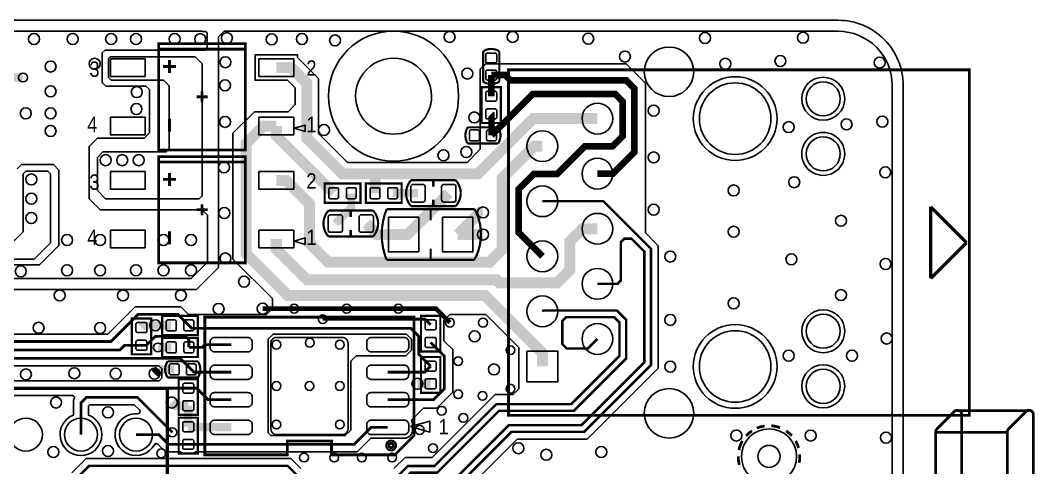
# Model space of a CAD drawing. Extents: x -4 to 87.6, y -5.6 to 52.5.
# Drawn here: x 40.78 to 87.56, y 31.87 to 52.5 of the extents above; entities that cross this region are included whole.
import ezdxf

# ---------------------------------------------------------------- set-up
doc = ezdxf.new("R2010")
doc.units = 0
for name, color, linetype in [('BG_OUTLINE', 254, 'CONTINUOUS'), ('ET_TOP', 171, 'CONTINUOUS'), ('PG_SILKSCREEN_TOP', 254, 'CONTINUOUS'), ('PIN_TOP', 94, 'CONTINUOUS'), ('VC_TOP', 254, 'CONTINUOUS')]:
    doc.layers.add(name, color=color, linetype=linetype)

msp = doc.modelspace()

# ---------------------------------------------------------------- linework, layer by layer
at = {"layer": 'BG_OUTLINE'}
msp.add_lwpolyline([(78.5, -3.5001, 0.414214), (81.5, -0.5001), (81.5, 49.5, 0.414214), (78.5, 52.5), (-0.5001, 52.5, 0.414217), (-3.5001, 49.5), (-3.5001, -0.5001, 0.414219), (-0.5001, -3.5001)], format="xyb", close=True, dxfattribs=at)
msp.add_lwpolyline([(59.7499, 48.9999, 1.000001), (56.2499, 48.9999, 0.999999), (59.7499, 48.9999)], format="xyb", dxfattribs=at)
at = {"layer": 'ET_TOP'}
for points in [[(24.5288, 40.0799), (48.9128, 40.0799), (49.9288, 41.0959), (49.9288, 51.7378), (50.1828, 51.9918), (78.5, 51.9918, -0.414214), (80.9917, 49.5), (80.9917, -0.5001, -0.414214), (78.5, -2.9919), (27.7023, -2.9919)], [(40.325, 35.1902), (43.1881, 35.1902, -0.667999), (43.2598, 35.0167), (43.2394, 34.9961), (43.2394, 34.2958, 5.444849), (43.9257, 34.2958), (43.9257, 34.7116), (43.9826, 34.7685), (46.04, 34.7685), (46.2796, 34.5288, -0.696656), (46.1998, 34.3558, 1.834926), (46.9676, 32.9258, -0.499024), (47.1284, 32.9486), (47.4777, 32.5994), (48.1858, 32.5994, 0.182589), (48.354, 32.5359), (48.7096, 32.5359, 0.182497), (48.8777, 32.5994), (56.3248, 32.5994), (56.9471, 33.2217), (58.4919, 33.2217, 0.414161), (58.8731, 33.6029), (58.8731, 33.8569, 0.110936), (58.8366, 34.02), (58.8213, 34.0525), (59.3776, 34.6088), (59.9872, 34.6088), (60.7263, 35.3479), (60.7263, 37.3139), (60.3225, 37.7177), (60.3225, 38.6626), (60.5968, 38.9369), (62.2478, 38.9369), (63.7718, 37.4129), (63.7718, 35.5079), (63.5089, 35.245), (62.677, 35.245), (59.7738, 32.3418), (58.5333, 32.3418), (58.0136, 31.8224)]]:
    msp.add_lwpolyline(points, format="xyb", dxfattribs=at)
for points in [[(24.6024, 51.9918), (49.1668, 51.9918), (49.1668, 51.9874), (49.3243, 51.9874), (49.3979, 51.9138), (49.3979, 51.2153), (49.3116, 51.1289), (44.6938, 51.1289), (44.5618, 50.9968), (44.5618, 49.6303), (44.7269, 49.4652), (46.5785, 49.4652), (46.7411, 49.3027), (46.7411, 47.3037), (46.5023, 47.0649), (44.3408, 47.0649), (43.9598, 46.6839), (43.9598, 44.2709), (44.4678, 43.7629), (49.1668, 43.7629), (49.4208, 43.5089), (49.4208, 41.3499), (48.6588, 40.5879), (31.0058, 40.5879)], [(59.6252, 29.1109), (63.6991, 33.1846), (66.9287, 33.1846), (70.2046, 36.4607), (70.2046, 42.1041), (69.6138, 42.6951), (69.6138, 49.6049), (68.7248, 50.4939), (62.2478, 50.4939), (61.9938, 50.2399), (61.9938, 46.5569), (61.3847, 45.9476), (55.8724, 45.9476), (54.5343, 47.2859), (54.5343, 49.8183), (53.5701, 50.7822), (53.5701, 50.9046), (51.6138, 50.9046), (51.6138, 49.7352), (53.1076, 49.7352), (53.4645, 49.3784), (53.4645, 48.6092), (53.1368, 48.2816), (51.5849, 48.2816), (50.5917, 47.2884), (50.5917, 41.482), (52.4104, 39.6634), (52.4104, 39.2087), (52.136, 38.9344), (51.8643, 38.9344), (51.8566, 38.9268), (48.5447, 38.9268), (48.1914, 39.2801), (46.0756, 39.2801), (44.8234, 38.0279), (38.2476, 38.0279)], [(33.4188, 41.2229), (41.6738, 41.2229), (42.5628, 42.1119), (42.5628, 45.5943), (42.3088, 45.8483), (40.8381, 45.8483), (40.64, 45.6501)], [(53.7225, 31.8224), (53.2534, 32.2915), (43.8229, 32.2915), (43.1632, 31.6319)]]:
    msp.add_lwpolyline(points, dxfattribs=at)
for points in [[(44.3408, 44.6519), (44.3408, 46.1759), (44.5948, 46.4299), (47.5158, 46.4299), (47.6428, 46.5569), (47.6428, 49.4779), (47.3888, 49.7319), (44.9758, 49.7319), (44.8488, 49.8589), (44.8488, 50.7327), (44.9301, 50.814), (48.8417, 50.814), (49.1668, 50.4888), (49.1668, 44.3979), (49.0398, 44.2709), (44.7218, 44.2709)], [(34.5059, 46.082), (34.544, 46.0438), (34.544, 42.4929), (34.671, 42.3659), (40.5308, 42.3659), (40.9118, 42.7469), (40.9118, 45.4139), (41.0388, 45.5409), (42.0548, 45.5409), (42.1818, 45.4139), (42.1818, 42.2389), (41.4198, 41.4769), (33.7998, 41.4769), (33.1648, 42.1119), (33.1648, 43.7477), (34.1732, 44.7561), (34.1732, 46.0312), (34.224, 46.082)], [(52.3418, 33.3489), (52.2148, 33.4759), (52.2148, 37.7939), (52.4454, 38.0248), (58.5881, 38.0248), (58.8188, 37.7939), (58.8188, 37.2859), (58.5648, 37.0319), (56.2788, 37.0319), (56.0248, 36.7779), (56.0248, 33.6029), (55.7708, 33.3489)]]:
    msp.add_lwpolyline(points, close=True, dxfattribs=at)
for points, const_width in [([(52.592, 50.3199), (53.2778, 50.3199), (54.0004, 49.5973), (54.0004, 47.0649), (55.6514, 45.4139), (57.1678, 45.4139)], 0.508), ([(62.5018, 48.9953), (62.5018, 49.9732)], 0.3048), ([(67.3999, 45.4249), (68.1007, 45.4249), (69.1058, 46.4299), (69.1058, 49.3509), (68.7248, 49.7319), (63.3908, 49.7319), (63.1495, 49.9732), (62.5018, 49.9732)], 0.3048), ([(40.1752, 49.8589), (40.9118, 49.8589)], 0.381), ([(64.8599, 41.6149), (63.7718, 42.703), (63.7718, 44.718), (64.4703, 45.4165), (65.5498, 45.4165), (66.8172, 46.6839), (68.0898, 46.6839), (68.5648, 47.1589), (68.5648, 48.7489), (68.2168, 49.0969), (64.4195, 49.0969), (62.5145, 47.1919)], 0.3048), ([(57.1678, 45.4139), (61.8871, 45.4139), (64.438, 47.9649), (67.3999, 47.9649)], 0.508), ([(62.5145, 47.1919), (62.5145, 48.1698), (62.5018, 48.1825)], 0.3048), ([(52.592, 47.6199), (52.0078, 47.6199), (51.1988, 46.8109), (51.1988, 41.7309), (53.1165, 39.8132), (62.1972, 39.8132), (64.8599, 37.1505), (64.8599, 36.5349)], 0.508), ([(55.2374, 44.5249), (52.592, 47.1703), (52.592, 47.6199)], 0.508), ([(52.592, 45.1129), (53.0416, 45.1129), (54.1198, 44.0347), (54.1198, 42.211), (54.9808, 41.3499), (62.4307, 41.3499), (63.0098, 41.929), (63.0098, 45.2209), (64.4837, 46.6949), (64.8599, 46.6949)], 0.508), ([(57.1678, 45.4139), (57.1424, 45.3885), (57.1424, 44.5249)], 0.508), ([(56.0502, 44.5249), (56.0502, 43.8645), (55.3136, 43.1279)], 0.381), ([(57.9552, 44.5249), (59.1236, 44.5249)], 0.381), ([(60.546, 44.5249), (58.641, 42.6199), (58.4579, 42.6199)], 0.508), ([(64.8599, 44.1549), (67.6775, 44.1549), (69.8678, 41.9646), (69.8678, 36.6001), (66.7893, 33.5216), (63.4365, 33.5216), (59.3649, 29.45), (51.7962, 29.45), (51.5442, 29.702), (51.5442, 30.212), (51.3283, 30.4279), (50.6837, 30.4279)], 0.1143), ([(62.1208, 43.6359), (61.9737, 43.6359), (60.9577, 42.6199)], 0.508), ([(67.3999, 42.8849), (66.704, 42.8849), (66.1264, 42.3073), (66.1264, 40.9715), (65.5498, 40.3949), (62.8777, 40.3949), (62.7355, 40.5371), (54.0004, 40.5371), (52.592, 41.9456), (52.592, 42.4129)], 0.508), ([(56.736, 43.1279), (57.244, 42.6199), (58.4579, 42.6199)], 0.508), ([(60.9577, 42.6199), (62.1208, 42.6199)], 0.508), ([(67.3999, 40.3449), (68.3268, 40.3449), (68.4784, 40.4965), (68.4784, 42.2643), (68.641, 42.4269), (68.9742, 42.4269), (69.563, 41.8381), (69.563, 36.7266), (66.6628, 33.8264), (63.31, 33.8264), (59.2384, 29.7548), (51.9227, 29.7548), (51.849, 29.8285), (51.849, 30.2704), (52.0065, 30.4279), (52.9839, 30.4279)], 0.1143), ([(51.9608, 39.2011), (53.4187, 39.2011)], 0.2032), ([(55.8343, 39.2011), (53.4187, 39.2011)], 0.2032), ([(58.2193, 39.2011), (55.8343, 39.2011)], 0.2032), ([(60.5968, 38.5559), (59.9516, 39.2011), (58.2193, 39.2011)], 0.2032), ([(33.4226, 33.3931), (34.0982, 33.3931), (38.3898, 37.6847), (44.9656, 37.6847), (46.2178, 38.9369), (48.0492, 38.9369), (48.5572, 38.4289)], 0.127), ([(56.9067, 30.8089), (58.006, 30.8089), (58.1685, 30.9715), (58.1685, 31.4536), (58.6585, 31.9435), (59.8833, 31.9435), (62.7365, 34.7967), (66.1853, 34.7967), (68.42, 37.0314), (68.42, 38.5559), (68.166, 38.8099), (65.9613, 38.8099), (65.7784, 38.627), (65.7784, 37.5653), (65.9765, 37.3672), (66.9623, 37.3672), (67.3999, 37.8049)], 0.1143), ([(59.2069, 30.8089), (58.5826, 30.8089), (58.4733, 30.9182), (58.4733, 31.3271), (58.785, 31.6387), (60.0098, 31.6387), (62.863, 34.4919), (66.3118, 34.4919), (68.7248, 36.9049), (68.7248, 38.6824), (68.2925, 39.1147), (64.8998, 39.1147), (64.8599, 39.0749)], 0.1143), ([(46.3728, 38.3273), (46.4744, 38.4289), (47.0078, 38.4289)], 0.381), ([(47.7444, 38.4289), (47.0078, 38.4289)], 0.381), ([(59.7078, 36.5493), (59.1642, 37.0929), (59.1642, 37.9209), (58.7934, 38.2918), (48.6943, 38.2918), (48.5572, 38.4289)], 0.127), ([(54.7319, 38.716), (59.4462, 38.716), (59.7078, 38.4543)], 0.127), ([(46.3728, 37.5145), (46.6014, 37.5145), (47.0078, 37.9209), (48.4048, 37.9209), (48.5572, 37.7685), (48.5572, 37.4129)], 0.127), ([(35.9626, 33.3931), (35.9626, 34.4955), (38.7556, 37.2885), (45.372, 37.2885), (45.5981, 37.5145), (46.3728, 37.5145)], 0.127), ([(47.7444, 37.4129), (47.1348, 37.4129)], 0.381), ([(50.5097, 37.5399), (49.2938, 37.5399), (49.1668, 37.4129), (48.5572, 37.4129)], 0.127), ([(57.7299, 34.9999), (59.8348, 34.9999), (60.3428, 35.5079), (60.3428, 37.0065), (59.7078, 37.6415)], 0.127), ([(48.6715, 36.3969), (48.1635, 36.9049), (39.388, 36.9049), (38.5026, 36.0195), (38.5026, 33.3931)], 0.127), ([(46.9748, 36.2039), (47.1678, 36.3969)], 0.381), ([(47.1678, 36.3969), (47.8841, 36.3969)], 0.381), ([(57.7299, 36.2699), (59.4284, 36.2699), (59.7078, 36.5493)], 0.127), ([(48.6715, 36.3969), (48.7985, 36.2699), (50.5097, 36.2699)], 0.127), ([(30.8826, 33.3931), (30.9959, 33.3931), (32.385, 32.004), (38.8048, 32.004), (39.6418, 32.8409), (39.6418, 34.9923), (40.1828, 35.5333), (48.5318, 35.5333)], 0.127), ([(50.5097, 34.9999), (49.4553, 34.9999), (48.9219, 35.5333), (48.5318, 35.5333)], 0.127), ([(59.7078, 35.7365), (59.0982, 35.7365)], 0.381), ([(47.7977, 33.4962), (46.1823, 35.1117), (43.8404, 35.1117), (43.5826, 34.8539), (43.5826, 33.3931)], 0.127), ([(47.7698, 34.8729), (47.9222, 34.7205), (48.5318, 34.7205)], 0.381), ([(48.5318, 34.7205), (48.5318, 33.7553)], 0.381), ([(50.5097, 33.7299), (48.6842, 33.7299), (48.5318, 33.7553)], 0.381), ([(48.5318, 32.9425), (56.1825, 32.9425), (56.9699, 33.7299), (57.7299, 33.7299)], 0.127), ([(48.5318, 32.9425), (47.6199, 32.9425), (47.1693, 33.3931), (46.1226, 33.3931)], 0.127), ([(54.8564, 31.3169), (53.7515, 31.3169), (53.1139, 31.9545), (43.9623, 31.9545), (43.3781, 31.3703), (43.3756, 31.3703), (43.3756, 31.3677), (43.1978, 31.1899), (43.1978, 21.9189), (44.7345, 20.3822), (45.326, 20.3822), (45.9014, 19.8069), (45.9014, 19.4231)], 0.1143)]:
    msp.add_lwpolyline(points, dxfattribs=dict(at, const_width=const_width))
for points in [[(75.6796, 47.9649, 1), (71.8202, 47.9648, 1)], [(78.801, 48.8798, 1), (76.8187, 48.8797, 1)], [(78.801, 46.3398, 1), (76.8187, 46.3397, 1)], [(78.801, 38.1599, 1), (76.8187, 38.16, 1)], [(75.6796, 36.5349, 1), (71.8202, 36.5348, 1)], [(38.8457, 34.2958), (38.8457, 35.8772), (39.5303, 36.5618), (47.1785, 36.5618), (47.305, 36.435), (47.305, 35.9931), (47.1886, 35.8765), (40.0406, 35.8765), (39.2984, 35.1346), (39.2984, 34.2036, -0.640553), (39.1307, 34.1267, 0.08643)], [(78.801, 35.6199, 1), (76.8187, 35.62, 1)], [(76.5815, 32.385, 1), (74.0405, 32.385, 1)]]:
    msp.add_lwpolyline(points, format="xyb", close=True, dxfattribs=at)
at = {"layer": 'PG_SILKSCREEN_TOP'}
for points, const_width in [([(47.1668, 46.5198), (47.1668, 51.42), (51.1668, 51.42), (51.1668, 46.5198), (47.1668, 46.5198)], 0.127), ([(47.1668, 51.1698), (51.1668, 51.1698)], 0.127), ([(62.1284, 49.6684), (62.1284, 51.0654)], 0.1016), ([(62.8752, 51.0654), (62.8752, 49.6684)], 0.1016), ([(47.6667, 50.07), (47.6667, 50.67)], 0.127), ([(47.3667, 50.37), (47.9669, 50.37)], 0.127), ([(84.55, 42.2499), (84.55, 34.2849), (63.2998, 34.2849), (63.2998, 50.2148), (84.55, 50.2148), (84.55, 42.2499)], 0.127), ([(49.1668, 48.9699), (49.1668, 49.2239)], 0.127), ([(62.0573, 47.7634), (62.0573, 49.4144), (62.9463, 49.4144), (62.9463, 47.7634), (62.0573, 47.7634)], 0.1016), ([(49.1668, 48.9699), (48.9128, 48.9699)], 0.127), ([(49.1668, 48.9699), (49.1668, 48.7159)], 0.127), ([(49.1668, 48.9699), (49.4208, 48.9699)], 0.127), ([(47.6667, 47.37), (47.6667, 47.9699)], 0.127), ([(61.4223, 47.5653), (62.8193, 47.5653)], 0.1016), ([(62.8193, 46.8185), (61.4223, 46.8185)], 0.1016), ([(47.1668, 41.3128), (47.1668, 46.213), (51.1668, 46.213), (51.1668, 41.3128), (47.1668, 41.3128)], 0.127), ([(47.1668, 45.9628), (51.1668, 45.9628)], 0.127), ([(47.6667, 44.863), (47.6667, 45.463)], 0.127), ([(47.3667, 45.163), (47.9669, 45.163)], 0.127), ([(54.8183, 44.9694), (56.4693, 44.9694), (56.4693, 44.0804), (54.8183, 44.0804), (54.8183, 44.9694)], 0.1016), ([(56.723, 44.9694), (58.3745, 44.9694), (58.3745, 44.0804), (56.723, 44.0804), (56.723, 44.9694)], 0.1016), ([(59.8348, 45.0837), (59.8348, 44.8297)], 0.127), ([(49.1668, 43.7629), (49.1668, 44.0169)], 0.127), ([(59.8348, 44.2201), (59.8348, 43.9661)], 0.127), ([(82.7669, 43.9009), (82.7669, 40.5989)], 0.1524), ([(84.4179, 42.2499), (82.7669, 43.9009)], 0.1524), ([(49.1668, 43.7629), (48.9128, 43.7629)], 0.127), ([(49.1668, 43.7629), (49.1668, 43.5089)], 0.127), ([(49.1668, 43.7629), (49.4208, 43.7629)], 0.127), ([(56.0248, 43.6867), (56.0248, 43.4327)], 0.127), ([(59.7078, 43.786), (59.7078, 43.278)], 0.1016), ([(47.6667, 42.163), (47.6667, 42.7629)], 0.127), ([(56.0248, 42.8231), (56.0248, 42.5691)], 0.127), ([(82.7669, 40.5989), (84.4179, 42.2499)], 0.1524), ([(59.7078, 41.4538), (59.7078, 41.9618)], 0.1016), ([(61.7398, 41.4538), (59.4538, 41.4538)], 0.1016), ([(48.9763, 37.9844), (47.3253, 37.9844), (47.3253, 38.8734), (48.9763, 38.8734), (48.9763, 37.9844)], 0.1016), ([(58.0568, 32.4599), (55.1358, 32.4599), (55.1358, 33.0949), (53.1038, 33.0949), (53.1038, 32.4599), (49.2938, 32.4599), (49.2938, 38.8099), (58.9458, 38.8099), (58.9458, 33.3489), (58.0568, 32.4599)], 0.127), ([(60.1523, 38.8734), (60.1523, 37.2224), (59.2633, 37.2224), (59.2633, 38.8734), (60.1523, 38.8734)], 0.1016), ([(45.9283, 37.0954), (45.9283, 38.7464), (46.8173, 38.7464), (46.8173, 37.0954), (45.9283, 37.0954)], 0.1016), ([(48.9763, 36.9684), (47.3253, 36.9684), (47.3253, 37.8574), (48.9763, 37.8574), (48.9763, 36.9684)], 0.1016), ([(60.1523, 36.9684), (60.1523, 35.3174), (59.2633, 35.3174), (59.2633, 36.9684), (60.1523, 36.9684)], 0.1016), ([(47.5793, 36.7703), (48.9763, 36.7703)], 0.1016), ([(48.9763, 36.0236), (47.5793, 36.0236)], 0.1016), ([(-3.8773, 35.5222), (47.5526, 35.5222)], 0.1524), ([(47.5625, 35.5222), (47.5625, 34.6631)], 0.1524), ([(48.9763, 35.9524), (48.9763, 34.3014), (48.0873, 34.3014), (48.0873, 35.9524), (48.9763, 35.9524)], 0.1016), ([(47.5625, 31.2801), (47.5625, 34.6631)], 0.1524), ([(48.0873, 32.5234), (48.0873, 34.1744), (48.9763, 34.1744), (48.9763, 32.5234), (48.0873, 32.5234)], 0.1016), ([(87.3001, 34.4998), (84.0001, 34.4998)], 0.127), ([(86.3001, 33.4998), (83.0001, 33.4998)], 0.127)]:
    msp.add_lwpolyline(points, dxfattribs=dict(at, const_width=const_width))
for points, const_width in [([(62.1284, 51.0654, -0.303733), (62.8752, 51.0654)], 0.1016), ([(62.1284, 49.6684, 0.294151), (62.8752, 49.6684)], 0.1016), ([(61.4223, 46.8185, -0.30373), (61.4223, 47.5653)], 0.1016), ([(62.8193, 46.8185, 0.294154), (62.8193, 47.5653)], 0.1016), ([(60.8602, 45.1249), (58.8094, 45.1249, 0.389615), (58.8094, 43.925)], 0.1016), ([(58.8094, 43.925), (60.8602, 43.925, 0.389668), (60.8602, 45.1249)], 0.1016), ([(57.0502, 43.7279), (54.9994, 43.7279, 0.389615), (54.9994, 42.528)], 0.1016), ([(54.9994, 42.528), (57.0502, 42.528, 0.389668), (57.0502, 43.7279)], 0.1016), ([(59.5808, 41.4538), (57.6758, 41.4538, -0.190966), (57.6758, 43.786), (59.5808, 43.786)], 0.1016), ([(59.5808, 43.786), (61.7398, 43.786, -0.250005), (61.7398, 41.4769)], 0.1016), ([(47.5793, 36.0236, -0.303691), (47.5793, 36.7703)], 0.1016), ([(48.9763, 36.0236, 0.294116), (48.9763, 36.7703)], 0.1016), ([(83.0001, 29.4998), (83.0001, 33.5171, -0.198593), (83.0585, 33.6583), (83.8586, 34.4584, -0.66825), (84.2, 34.3169), (84.2, 29.4998)], 0.127), ([(86.3001, 26.7998), (86.3001, 33.5171, -0.198593), (86.3585, 33.6583), (87.1586, 34.4584, -0.66825), (87.5, 34.3169), (87.5, 26.7998)], 0.127), ([(75.1101, 33.7906, 0.065823), (74.7517, 33.6901)], 0.127), ([(75.8208, 33.7104, 0.07412), (75.4121, 33.8013)], 0.127), ([(74.5236, 33.5664, 0.062622), (74.2556, 33.3347)], 0.127), ([(76.3618, 33.3403, 0.06133), (76.0987, 33.5666)], 0.127), ([(58.1083, 32.8889, 0.99991), (57.6613, 32.889, 1.00009), (58.1083, 32.8889)], 0.1001), ([(57.9849, 32.8889, 0.9998), (57.7847, 32.889, 1.0002), (57.9849, 32.8889)], 0.127), ([(74.0847, 33.1003, 0.079404), (73.9229, 32.6824)], 0.127), ([(76.6762, 32.7751, 0.062516), (76.5376, 33.1005)], 0.127), ([(73.8914, 32.385, 0.069656), (73.946, 31.9951)], 0.127), ([(76.708, 32.131, 0.061691), (76.7278, 32.4795)], 0.127), ([(76.6994, 32.0876, 0.007791), (76.708, 32.131)], 0.127)]:
    msp.add_lwpolyline(points, format="xyb", dxfattribs=dict(at, const_width=const_width))
for points in [[(53.4167, 47.5198), (53.9168, 47.37), (53.9168, 47.67)], [(53.4167, 42.3128), (53.9168, 42.163), (53.9168, 42.463)], [(58.7753, 33.7619), (59.6643, 33.5079), (59.6643, 34.0159)]]:
    msp.add_lwpolyline(points, close=True, dxfattribs=at)
at = {"layer": 'PIN_TOP'}
for points in [[(62.6796, 50.9892, -0.414214), (62.7558, 50.913), (62.7558, 50.6082, -0.414214), (62.6796, 50.532), (62.324, 50.532, -0.414214), (62.2478, 50.6082), (62.2478, 50.913, -0.414214), (62.324, 50.9892)], [(62.6796, 50.2018, -0.414214), (62.7558, 50.1256), (62.7558, 49.8208, -0.414214), (62.6796, 49.7446), (62.324, 49.7446, -0.414214), (62.2478, 49.8208), (62.2478, 50.1256, -0.414214), (62.324, 50.2018)], [(62.6796, 49.2239, -0.414214), (62.7558, 49.1477), (62.7558, 48.8429, -0.414214), (62.6796, 48.7667), (62.324, 48.7667, -0.414214), (62.2478, 48.8429), (62.2478, 49.1477, -0.414214), (62.324, 49.2239)], [(62.6796, 48.4111, -0.414214), (62.7558, 48.3349), (62.7558, 48.0301, -0.414214), (62.6796, 47.9539), (62.324, 47.9539, -0.414214), (62.2478, 48.0301), (62.2478, 48.3349, -0.414214), (62.324, 48.4111)], [(61.4985, 47.3697, -0.414214), (61.5747, 47.4459), (61.8795, 47.4459, -0.414214), (61.9557, 47.3697), (61.9557, 47.0141, -0.414214), (61.8795, 46.9379), (61.5747, 46.9379, -0.414214), (61.4985, 47.0141)], [(62.2859, 47.3697, -0.414214), (62.3621, 47.4459), (62.6669, 47.4459, -0.414214), (62.7431, 47.3697), (62.7431, 47.0141, -0.414214), (62.6669, 46.9379), (62.3621, 46.9379, -0.414214), (62.2859, 47.0141)], [(58.7934, 44.2201), (58.7934, 44.8297, -0.414214), (58.895, 44.9313), (59.3522, 44.9313, -0.414214), (59.4538, 44.8297), (59.4538, 44.2201, -0.414214), (59.3522, 44.1185), (58.895, 44.1185, -0.414214)], [(60.2158, 44.2201), (60.2158, 44.8297, -0.414214), (60.3174, 44.9313), (60.7746, 44.9313, -0.414214), (60.8762, 44.8297), (60.8762, 44.2201, -0.414214), (60.7746, 44.1185), (60.3174, 44.1185, -0.414214)], [(55.466, 44.3471, -0.414214), (55.3898, 44.2709), (55.085, 44.2709, -0.414214), (55.0088, 44.3471), (55.0088, 44.7027, -0.414214), (55.085, 44.7789), (55.3898, 44.7789, -0.414214), (55.466, 44.7027)], [(56.2788, 44.3471, -0.414214), (56.2026, 44.2709), (55.8978, 44.2709, -0.414214), (55.8216, 44.3471), (55.8216, 44.7027, -0.414214), (55.8978, 44.7789), (56.2026, 44.7789, -0.414214), (56.2788, 44.7027)], [(57.371, 44.3471, -0.414214), (57.2948, 44.2709), (56.99, 44.2709, -0.414214), (56.9138, 44.3471), (56.9138, 44.7027, -0.414214), (56.99, 44.7789), (57.2948, 44.7789, -0.414214), (57.371, 44.7027)], [(58.1838, 44.3471, -0.414214), (58.1076, 44.2709), (57.8028, 44.2709, -0.414214), (57.7266, 44.3471), (57.7266, 44.7027, -0.414214), (57.8028, 44.7789), (58.1076, 44.7789, -0.414214), (58.1838, 44.7027)], [(54.9834, 42.8231), (54.9834, 43.4327, -0.414214), (55.085, 43.5343), (55.5422, 43.5343, -0.414214), (55.6438, 43.4327), (55.6438, 42.8231, -0.414214), (55.5422, 42.7215), (55.085, 42.7215, -0.414214)], [(56.4058, 42.8231), (56.4058, 43.4327, -0.414214), (56.5074, 43.5343), (56.9646, 43.5343, -0.414214), (57.0662, 43.4327), (57.0662, 42.8231, -0.414214), (56.9646, 42.7215), (56.5074, 42.7215, -0.414214)], [(46.5506, 38.5559, -0.414214), (46.6268, 38.4797), (46.6268, 38.1749, -0.414214), (46.5506, 38.0987), (46.195, 38.0987, -0.414214), (46.1188, 38.1749), (46.1188, 38.4797, -0.414214), (46.195, 38.5559)], [(47.5158, 38.6067, -0.414214), (47.592, 38.6829), (47.8968, 38.6829, -0.414214), (47.973, 38.6067), (47.973, 38.2511, -0.414214), (47.8968, 38.1749), (47.592, 38.1749, -0.414214), (47.5158, 38.2511)], [(48.3286, 38.6067, -0.414214), (48.4048, 38.6829), (48.7096, 38.6829, -0.414214), (48.7858, 38.6067), (48.7858, 38.2511, -0.414214), (48.7096, 38.1749), (48.4048, 38.1749, -0.414214), (48.3286, 38.2511)], [(59.53, 38.2257, -0.414214), (59.4538, 38.3019), (59.4538, 38.6067, -0.414214), (59.53, 38.6829), (59.8856, 38.6829, -0.414214), (59.9618, 38.6067), (59.9618, 38.3019, -0.414214), (59.8856, 38.2257)], [(46.5506, 37.7431, -0.414214), (46.6268, 37.6669), (46.6268, 37.3621, -0.414214), (46.5506, 37.2859), (46.195, 37.2859, -0.414214), (46.1188, 37.3621), (46.1188, 37.6669, -0.414214), (46.195, 37.7431)], [(47.5158, 37.5907, -0.414214), (47.592, 37.6669), (47.8968, 37.6669, -0.414214), (47.973, 37.5907), (47.973, 37.2351, -0.414214), (47.8968, 37.1589), (47.592, 37.1589, -0.414214), (47.5158, 37.2351)], [(48.3286, 37.5907, -0.414214), (48.4048, 37.6669), (48.7096, 37.6669, -0.414214), (48.7858, 37.5907), (48.7858, 37.2351, -0.414214), (48.7096, 37.1589), (48.4048, 37.1589, -0.414214), (48.3286, 37.2351)], [(51.4749, 37.6669), (51.4749, 37.4129, -0.414214), (51.2717, 37.2097), (49.7477, 37.2097, -0.414214), (49.5445, 37.4129), (49.5445, 37.6669, -0.414214), (49.7477, 37.8701), (51.2717, 37.8701, -0.414214)], [(55.8978, 37.6161), (55.8978, 33.6537, -0.414214), (55.6438, 33.3997), (52.5958, 33.3997, -0.414214), (52.3418, 33.6537), (52.3418, 37.6161, -0.414214), (52.5958, 37.8701), (55.6438, 37.8701, -0.414214)], [(58.6951, 37.6669), (58.6951, 37.4129, -0.414214), (58.4919, 37.2097), (56.9679, 37.2097, -0.414214), (56.7647, 37.4129), (56.7647, 37.6669, -0.414214), (56.9679, 37.8701), (58.4919, 37.8701, -0.414214)], [(59.53, 37.4129, -0.414214), (59.4538, 37.4891), (59.4538, 37.7939, -0.414214), (59.53, 37.8701), (59.8856, 37.8701, -0.414214), (59.9618, 37.7939), (59.9618, 37.4891, -0.414214), (59.8856, 37.4129)], [(47.6555, 36.5747, -0.414214), (47.7317, 36.6509), (48.0365, 36.6509, -0.414214), (48.1127, 36.5747), (48.1127, 36.2191, -0.414214), (48.0365, 36.1429), (47.7317, 36.1429, -0.414214), (47.6555, 36.2191)], [(48.4429, 36.5747, -0.414214), (48.5191, 36.6509), (48.8239, 36.6509, -0.414214), (48.9001, 36.5747), (48.9001, 36.2191, -0.414214), (48.8239, 36.1429), (48.5191, 36.1429, -0.414214), (48.4429, 36.2191)], [(51.4749, 36.3969), (51.4749, 36.1429, -0.414214), (51.2717, 35.9397), (49.7477, 35.9397, -0.414214), (49.5445, 36.1429), (49.5445, 36.3969, -0.414214), (49.7477, 36.6001), (51.2717, 36.6001, -0.414214)], [(58.6951, 36.3969), (58.6951, 36.1429, -0.414214), (58.4919, 35.9397), (56.9679, 35.9397, -0.414214), (56.7647, 36.1429), (56.7647, 36.3969, -0.414214), (56.9679, 36.6001), (58.4919, 36.6001, -0.414214)], [(59.53, 36.3207, -0.414214), (59.4538, 36.3969), (59.4538, 36.7017, -0.414214), (59.53, 36.7779), (59.8856, 36.7779, -0.414214), (59.9618, 36.7017), (59.9618, 36.3969, -0.414214), (59.8856, 36.3207)], [(48.354, 35.3047, -0.414214), (48.2778, 35.3809), (48.2778, 35.6857, -0.414214), (48.354, 35.7619), (48.7096, 35.7619, -0.414214), (48.7858, 35.6857), (48.7858, 35.3809, -0.414214), (48.7096, 35.3047)], [(59.53, 35.5079, -0.414214), (59.4538, 35.5841), (59.4538, 35.8889, -0.414214), (59.53, 35.9651), (59.8856, 35.9651, -0.414214), (59.9618, 35.8889), (59.9618, 35.5841, -0.414214), (59.8856, 35.5079)], [(51.4749, 35.1269), (51.4749, 34.8729, -0.414214), (51.2717, 34.6697), (49.7477, 34.6697, -0.414214), (49.5445, 34.8729), (49.5445, 35.1269, -0.414214), (49.7477, 35.3301), (51.2717, 35.3301, -0.414214)], [(58.6951, 35.1269), (58.6951, 34.8729, -0.414214), (58.4919, 34.6697), (56.9679, 34.6697, -0.414214), (56.7647, 34.8729), (56.7647, 35.1269, -0.414214), (56.9679, 35.3301), (58.4919, 35.3301, -0.414214)], [(48.354, 34.4919, -0.414214), (48.2778, 34.5681), (48.2778, 34.8729, -0.414214), (48.354, 34.9491), (48.7096, 34.9491, -0.414214), (48.7858, 34.8729), (48.7858, 34.5681, -0.414214), (48.7096, 34.4919)], [(48.7096, 33.9839, -0.414214), (48.7858, 33.9077), (48.7858, 33.6029, -0.414214), (48.7096, 33.5267), (48.354, 33.5267, -0.414214), (48.2778, 33.6029), (48.2778, 33.9077, -0.414214), (48.354, 33.9839)], [(51.4749, 33.8569), (51.4749, 33.6029, -0.414214), (51.2717, 33.3997), (49.7477, 33.3997, -0.414214), (49.5445, 33.6029), (49.5445, 33.8569, -0.414214), (49.7477, 34.0601), (51.2717, 34.0601, -0.414214)], [(58.6951, 33.8569), (58.6951, 33.6029, -0.414214), (58.4919, 33.3997), (56.9679, 33.3997, -0.414214), (56.7647, 33.6029), (56.7647, 33.8569, -0.414214), (56.9679, 34.0601), (58.4919, 34.0601, -0.414214)], [(48.7096, 33.1711, -0.414214), (48.7858, 33.0949), (48.7858, 32.7901, -0.414214), (48.7096, 32.7139), (48.354, 32.7139, -0.414214), (48.2778, 32.7901), (48.2778, 33.0949, -0.414214), (48.354, 33.1711)]]:
    msp.add_lwpolyline(points, format="xyb", close=True, dxfattribs=at)
for points in [[(44.9415, 50.7263), (46.5417, 50.7263), (46.5417, 49.9135), (44.9415, 49.9135)], [(51.7919, 50.7263), (53.3921, 50.7263), (53.3921, 49.9135), (51.7919, 49.9135)], [(44.9415, 48.0263), (46.5417, 48.0263), (46.5417, 47.2135), (44.9415, 47.2135)], [(51.7919, 48.0263), (53.3921, 48.0263), (53.3921, 47.2135), (51.7919, 47.2135)], [(44.9415, 45.5193), (46.5417, 45.5193), (46.5417, 44.7065), (44.9415, 44.7065)], [(51.7919, 45.5193), (53.3921, 45.5193), (53.3921, 44.7065), (51.7919, 44.7065)], [(59.1564, 41.8198), (57.7594, 41.8198), (57.7594, 43.42), (59.1564, 43.42)], [(60.2592, 43.42), (61.6562, 43.42), (61.6562, 41.8198), (60.2592, 41.8198)], [(44.9415, 42.8193), (46.5417, 42.8193), (46.5417, 42.0065), (44.9415, 42.0065)], [(51.7919, 42.8193), (53.3921, 42.8193), (53.3921, 42.0065), (51.7919, 42.0065)], [(64.1487, 37.2461), (65.5711, 37.2461), (65.5711, 35.8237), (64.1487, 35.8237)]]:
    msp.add_lwpolyline(points, close=True, dxfattribs=at)
for centre, radius in [((57.9999, 48.9999), 3), ((70.6999, 50.1249), 1.143), ((73.7499, 47.9649), 1.6498), ((77.8098, 48.8798), 0.7874), ((67.3999, 47.9649), 0.7112), ((64.8599, 46.6949), 0.7112), ((77.8098, 46.3398), 0.7874), ((67.3999, 45.4249), 0.7112), ((64.8599, 44.1549), 0.7112), ((67.3999, 42.8849), 0.7112), ((64.8599, 41.6149), 0.7112), ((67.3999, 40.3449), 0.7112), ((64.8599, 39.0749), 0.7112), ((77.8098, 38.16), 0.7874), ((67.3999, 37.8049), 0.7112), ((73.7499, 36.5349), 1.6498), ((77.8098, 35.62), 0.7874), ((70.6999, 34.3749), 1.143), ((41.0426, 33.3931), 0.762), ((43.5826, 33.3931), 0.762), ((46.1226, 33.3931), 0.762), ((75.311, 32.385), 0.508)]:
    msp.add_circle(centre, radius, dxfattribs=at)
at = {"layer": 'VC_TOP'}
for centre, radius in [((50.3098, 51.6776), 0.254), ((60.579, 51.7334), 0.254), ((63.4873, 51.7334), 0.254), ((72.3595, 51.6852), 0.254), ((76.8807, 51.7004), 0.254), ((41.4198, 51.6369), 0.254), ((43.1978, 51.6369), 0.254), ((44.9758, 51.6369), 0.254), ((46.1188, 51.6369), 0.254), ((47.9057, 51.6369), 0.254), ((49.0804, 51.6318), 0.254), ((52.3748, 51.6192), 0.254), ((53.7718, 51.6369), 0.254), ((55.3009, 51.5709), 0.254), ((66.9747, 51.6522), 0.254), ((68.6664, 50.8292), 0.254), ((42.1818, 50.3669), 0.254), ((44.2138, 50.4939), 0.254), ((50.2437, 50.5676), 0.254), ((73.2968, 50.4939), 0.254), ((75.8368, 50.6209), 0.254), ((80.4164, 50.5498), 0.254), ((40.9118, 49.8589), 0.2032), ((61.3994, 50.0418), 0.254), ((50.2285, 49.4982), 0.254), ((42.1818, 49.2239), 0.254), ((46.1569, 49.1871), 0.254), ((46.1416, 48.406), 0.254), ((41.0388, 48.2079), 0.254), ((42.1818, 48.2079), 0.254), ((61.722, 48.0174), 0.254), ((69.9948, 48.3349), 0.254), ((50.2285, 47.8142), 0.254), ((76.2178, 47.5729), 0.254), ((78.8848, 47.6999), 0.254), ((80.5358, 47.8269), 0.254), ((42.1818, 47.3951), 0.254), ((54.7903, 47.4408), 0.254), ((60.2996, 46.275), 0.254), ((61.3512, 46.4223), 0.254), ((69.9948, 46.1759), 0.254), ((44.7218, 46.0489), 0.254), ((45.4838, 46.0489), 0.254), ((46.2458, 46.0489), 0.254), ((50.1802, 45.7162), 0.254), ((41.2928, 45.1599), 0.254), ((80.6704, 45.485), 0.254), ((76.4718, 45.0329), 0.254), ((41.2928, 44.2709), 0.254), ((73.6778, 44.6519), 0.254), ((69.9948, 43.7629), 0.254), ((41.2928, 43.3819), 0.254), ((50.1955, 43.6105), 0.254), ((62.1208, 43.6359), 0.254), ((78.6308, 43.2549), 0.254), ((42.9438, 42.3659), 0.254), ((44.4678, 42.3659), 0.254), ((47.3888, 42.3659), 0.254), ((48.6588, 42.3659), 0.254), ((62.1208, 42.6199), 0.254), ((73.6778, 42.7469), 0.254), ((50.2437, 41.515), 0.254), ((70.7568, 41.6039), 0.254), ((76.3448, 41.4769), 0.254), ((40.8076, 40.9232), 0.254), ((42.9438, 40.9689), 0.254), ((44.4678, 40.9689), 0.254), ((46.1188, 40.9689), 0.254), ((47.3888, 40.9689), 0.254), ((48.6588, 40.9689), 0.254), ((80.6856, 41.261), 0.254), ((51.1048, 40.447), 0.254), ((42.6009, 39.8107), 0.254), ((45.5219, 39.8107), 0.254), ((48.1889, 39.8107), 0.254), ((78.6308, 39.8259), 0.254), ((49.9288, 39.1909), 0.254), ((51.9608, 39.2011), 0.254), ((53.4187, 39.2011), 0.2032), ((55.8343, 39.2011), 0.2032), ((58.2193, 39.2011), 0.2032), ((73.6778, 39.4449), 0.254), ((54.7319, 38.716), 0.2032), ((70.7568, 38.6829), 0.254), ((41.6281, 38.3172), 0.254), ((44.4678, 38.307), 0.254), ((47.0078, 38.4289), 0.254), ((60.5968, 38.5559), 0.2032), ((62.1208, 38.5559), 0.2032), ((61.7398, 37.9209), 0.254), ((80.7364, 37.8244), 0.254), ((47.1348, 37.4129), 0.2032), ((52.5958, 37.5399), 0.2032), ((54.1325, 37.6314), 0.2032), ((55.5168, 37.5399), 0.2032), ((63.3908, 37.2859), 0.2032), ((60.9778, 36.7779), 0.2032), ((76.2178, 37.0319), 0.254), ((79.1388, 37.0319), 0.254), ((62.6288, 36.3969), 0.254), ((70.7568, 36.5239), 0.254), ((41.0439, 36.1683), 0.254), ((43.2791, 36.2242), 0.254), ((45.1841, 36.2039), 0.254), ((46.9748, 36.2039), 0.254), ((52.5958, 35.6349), 0.2032), ((54.1198, 35.6349), 0.2032), ((55.5168, 35.6349), 0.2032), ((59.0982, 35.7365), 0.254), ((63.3908, 35.5079), 0.2032), ((42.4358, 34.8729), 0.254), ((47.7698, 34.8729), 0.254), ((60.9778, 35.2539), 0.2032), ((62.103, 35.179), 0.2032), ((44.831, 34.417), 0.254), ((60.2158, 34.4919), 0.2032), ((61.214, 34.163), 0.2032), ((47.7977, 33.4962), 0.2032), ((52.5958, 33.8569), 0.2032), ((55.5168, 33.8569), 0.2032), ((59.1998, 33.6029), 0.2032), ((73.8048, 33.3489), 0.254), ((77.2338, 33.3489), 0.254), ((80.7034, 33.2524), 0.254), ((42.3088, 32.5869), 0.254), ((44.831, 32.639), 0.254), ((59.817, 32.766), 0.2032), ((63.754, 32.766), 0.254), ((67.5818, 32.5869), 0.254), ((47.2846, 32.526), 0.2032), ((53.8658, 32.3329), 0.2032), ((55.2628, 32.3329), 0.2032), ((56.5328, 32.3329), 0.2032), ((57.9298, 32.3329), 0.2032), ((65.0418, 32.4599), 0.254)]:
    msp.add_circle(centre, radius, dxfattribs=at)

# ---------------------------------------------------------------- texts
at = {"layer": 'PG_SILKSCREEN_TOP', "width": 0.892857}
for s, p in [('3', (43.9671, 49.8897)), ('2', (53.973, 49.9397)), ('4', (43.8671, 47.3398)), ('1', (53.973, 47.3398)), ('3', (43.9671, 44.6827)), ('2', (53.973, 44.7327)), ('4', (43.8671, 42.1328)), ('1', (53.973, 42.1328)), ('1', (60.071, 33.401))]:
    msp.add_text(s, height=0.7112, dxfattribs=at).set_placement(p)

doc.saveas('drawing.dxf')
